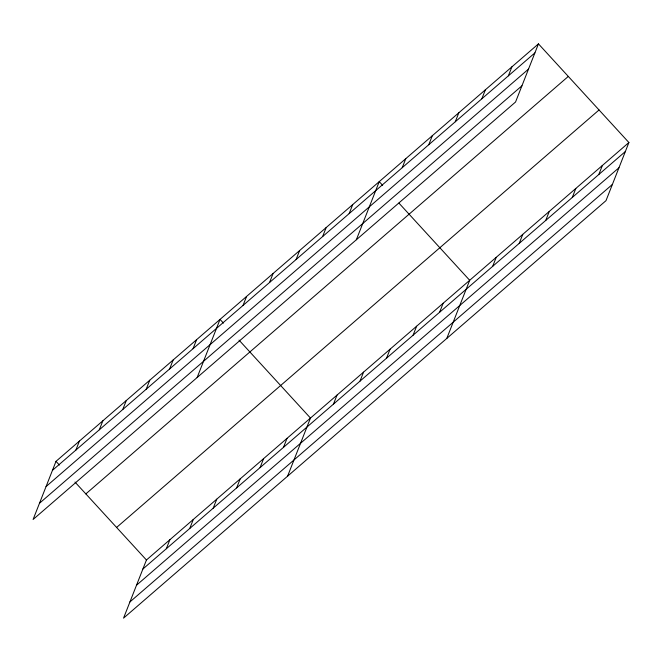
<?xml version="1.0" encoding="UTF-8"?>
<svg xmlns="http://www.w3.org/2000/svg" width="662" height="662" viewBox="0 0 662 662"><rect width="100%" height="100%" fill="white"/><g stroke="black" fill="none" stroke-linecap="round" stroke-linejoin="round"><path stroke-width="0.99" d="M538.454 43.866L55.997 461.348L33.1 519.471L515.557 101.998L538.454 43.866L628.9 142.529L606.003 200.652L123.546 618.134L146.443 560.002L628.9 142.529M75.882 450.077L79.432 441.066M99.317 429.795L102.867 420.792M122.751 409.521L126.301 400.51M146.186 389.239L149.736 380.236M169.621 368.966L173.163 359.954M193.047 348.692L196.597 339.68M197.135 377.53L220.032 319.398L223.425 323.097M243.02 305.447L246.57 296.444M269.558 282.492L273.1 273.48M166.328 548.74L169.877 539.729M189.762 528.458L193.312 519.447M296.088 259.529L299.638 250.517M213.197 508.184L216.747 499.173M322.626 236.566L326.176 227.554M236.632 487.902L240.174 478.891M349.164 213.603L352.705 204.591M260.058 467.629L263.608 458.617M356.346 239.76L379.243 181.636L382.636 185.335M283.493 447.347L287.043 438.343M402.231 167.685L405.781 158.673M287.581 476.193L310.478 418.061L239.023 340.119M428.769 144.721L432.311 135.71M333.466 404.11L337.016 395.098M455.299 121.758L458.849 112.747M359.996 381.147L363.546 372.143M481.837 98.795L485.387 89.784M386.534 358.183L390.084 349.18M508.375 75.832L511.916 66.829M413.071 335.229L416.621 326.217M439.601 312.265L443.151 303.254M446.792 338.423L469.689 280.291L398.913 203.093M492.677 266.339L496.227 257.336M519.207 243.384L522.757 234.373M545.745 220.421L549.294 211.41M572.282 197.458L575.832 188.447M598.812 174.495L602.362 165.483M52.447 470.351L534.904 52.877M46.067 486.562L528.524 69.088M39.488 503.261L521.946 85.787M85.845 493.902L568.302 76.42M116.595 527.448L599.052 109.966M142.893 569.014L625.35 151.532M136.513 585.225L618.97 167.743M129.934 601.923L612.383 184.45M55.997 461.348L59.39 465.047M74.988 482.06L146.443 560.002"/></g></svg>
